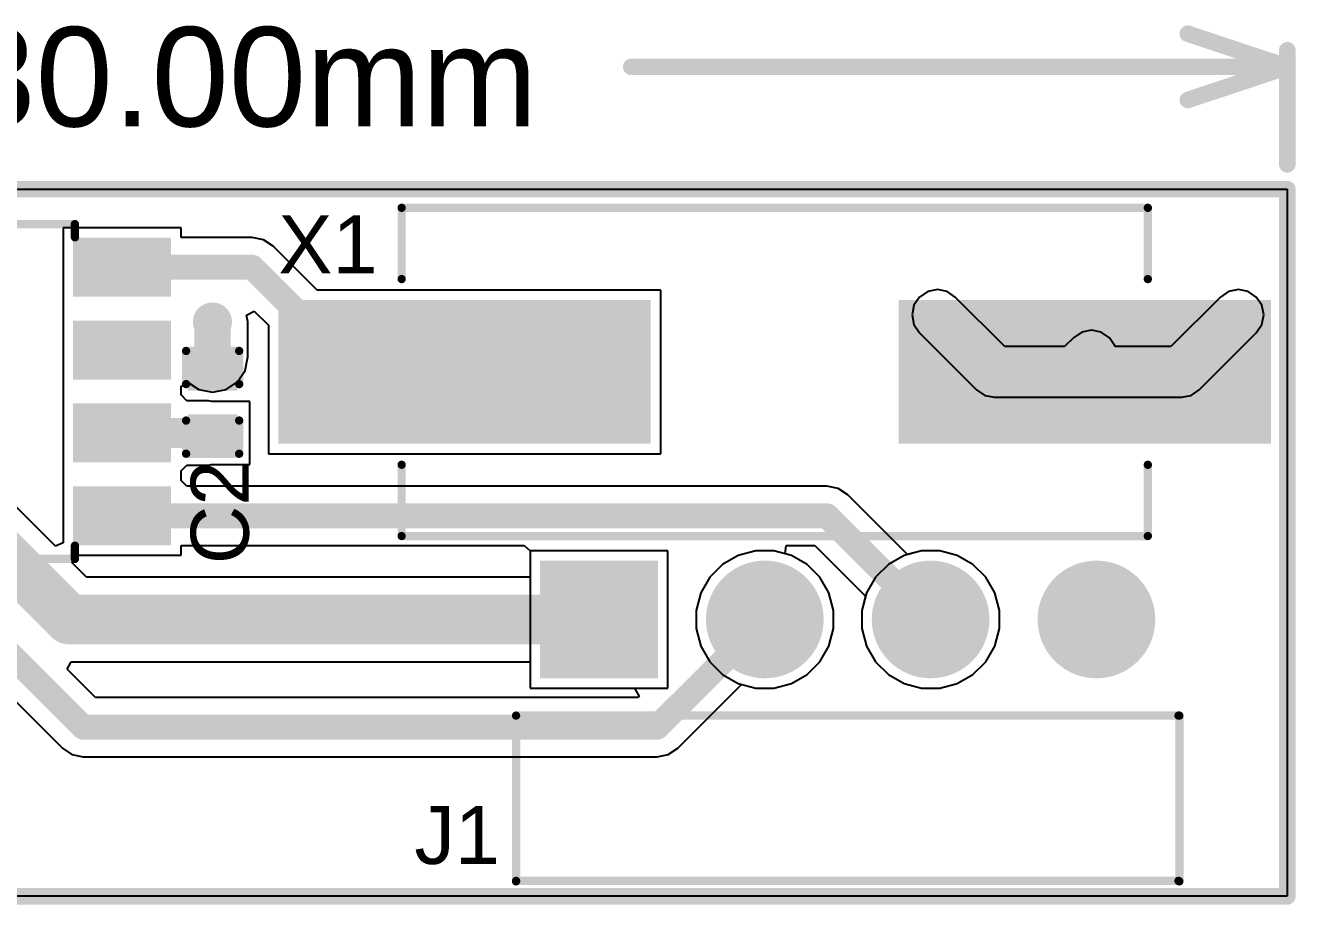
# Model space of a CAD drawing. Header units: millimetres. Extents: x -0.19 to 1.19, y -0.01 to 0.53.
# Drawn here: x 0.42 to 1.186, y -0.005 to 0.525 of the extents above; entities that cross this region are included whole.
import ezdxf

# ---------------------------------------------------------------- set-up
doc = ezdxf.new("R2010")
doc.units = ezdxf.units.MM
doc.header["$MEASUREMENT"] = 0
for name, color, linetype in [('BottomLayer', 5, 'Continuous'), ('BottomSolder', 6, 'Continuous'), ('Mechanical1', 6, 'Continuous'), ('Mechanical2', 216, 'Continuous'), ('MultiLayer', 9, 'Continuous'), ('PadHoleLayer', 156, 'Continuous'), ('TopLayer', 1, 'Continuous'), ('TopOverlay', 2, 'Continuous'), ('TopPaste', 8, 'Continuous'), ('TopSolder', 216, 'Continuous'), ('ViaHoleLayer', 16, 'Continuous')]:
    doc.layers.add(name, color=color, linetype=linetype)
doc.styles.add('Arial', font='', dxfattribs={"height": 0.2})
doc.styles.get('Arial').set_extended_font_data('Arial')

# ---------------------------------------------------------------- blocks, each defined once
blk = doc.blocks.new('HDR1X4__R_A_M_____2')
at = {"layer": 'BottomLayer'}
blk.add_hatch(color=5, dxfattribs=at).paths.add_polyline_path([(-0.03149605, 0.03149605), (0.03149605, 0.03149605), (0.03149605, -0.03149605), (-0.03149605, -0.03149605)])
h = blk.add_hatch(color=5, dxfattribs=at)
edge = h.paths.add_edge_path()
edge.add_arc((0.1, 0), 0.031496, 0, 360)
h = blk.add_hatch(color=5, dxfattribs=at)
edge = h.paths.add_edge_path()
edge.add_arc((0.2, 0), 0.031496, 0, 360)
h = blk.add_hatch(color=5, dxfattribs=at)
edge = h.paths.add_edge_path()
edge.add_arc((0.3, 0), 0.031496, 0, 360)
at = {"layer": 'BottomSolder'}
blk.add_hatch(color=6, dxfattribs=at).paths.add_polyline_path([(-0.03549605, 0.03549605), (0.03549605, 0.03549605), (0.03549605, -0.03549605), (-0.03549605, -0.03549605)])
h = blk.add_hatch(color=6, dxfattribs=at)
edge = h.paths.add_edge_path()
edge.add_arc((0.1, 0), 0.035496, 0, 360)
h = blk.add_hatch(color=6, dxfattribs=at)
edge = h.paths.add_edge_path()
edge.add_arc((0.2, 0), 0.035496, 0, 360)
h = blk.add_hatch(color=6, dxfattribs=at)
edge = h.paths.add_edge_path()
edge.add_arc((0.3, 0), 0.035496, 0, 360)
at = {"layer": 'MultiLayer'}
blk.add_hatch(color=9, dxfattribs=at).paths.add_polyline_path([(-0.03149605, 0.03149605), (0.03149605, 0.03149605), (0.03149605, -0.03149605), (-0.03149605, -0.03149605)])
h = blk.add_hatch(color=9, dxfattribs=at)
edge = h.paths.add_edge_path()
edge.add_arc((0.1, 0), 0.031496, 0, 360)
h = blk.add_hatch(color=9, dxfattribs=at)
edge = h.paths.add_edge_path()
edge.add_arc((0.2, 0), 0.031496, 0, 360)
h = blk.add_hatch(color=9, dxfattribs=at)
edge = h.paths.add_edge_path()
edge.add_arc((0.3, 0), 0.031496, 0, 360)
at = {"layer": 'PadHoleLayer'}
h = blk.add_hatch(color=156, dxfattribs=at)
edge = h.paths.add_edge_path()
edge.add_arc((0, 0), 0.0187008, 0, 360)
h = blk.add_hatch(color=156, dxfattribs=at)
edge = h.paths.add_edge_path()
edge.add_arc((0.1, 0), 0.0187008, 0, 360)
h = blk.add_hatch(color=156, dxfattribs=at)
edge = h.paths.add_edge_path()
edge.add_arc((0.2, 0), 0.0187008, 0, 360)
h = blk.add_hatch(color=156, dxfattribs=at)
edge = h.paths.add_edge_path()
edge.add_arc((0.3, 0), 0.0187008, 0, 360)
at = {"layer": 'TopLayer'}
blk.add_hatch(color=1, dxfattribs=at).paths.add_polyline_path([(-0.03149605, 0.03149605), (0.03149605, 0.03149605), (0.03149605, -0.03149605), (-0.03149605, -0.03149605)])
h = blk.add_hatch(color=1, dxfattribs=at)
edge = h.paths.add_edge_path()
edge.add_arc((0.1, 0), 0.031496, 0, 360)
h = blk.add_hatch(color=1, dxfattribs=at)
edge = h.paths.add_edge_path()
edge.add_arc((0.2, 0), 0.031496, 0, 360)
h = blk.add_hatch(color=1, dxfattribs=at)
edge = h.paths.add_edge_path()
edge.add_arc((0.3, 0), 0.031496, 0, 360)
at = {"layer": 'TopSolder'}
blk.add_hatch(color=216, dxfattribs=at).paths.add_polyline_path([(-0.03549605, 0.03549605), (0.03549605, 0.03549605), (0.03549605, -0.03549605), (-0.03549605, -0.03549605)])
h = blk.add_hatch(color=216, dxfattribs=at)
edge = h.paths.add_edge_path()
edge.add_arc((0.1, 0), 0.035496, 0, 360)
h = blk.add_hatch(color=216, dxfattribs=at)
edge = h.paths.add_edge_path()
edge.add_arc((0.2, 0), 0.035496, 0, 360)
h = blk.add_hatch(color=216, dxfattribs=at)
edge = h.paths.add_edge_path()
edge.add_arc((0.3, 0), 0.035496, 0, 360)
at = {"layer": 'TopOverlay', "const_width": 0.005}
for points in [[(-0.05, -0.058), (0.3494976, -0.058)], [(-0.05, -0.158), (-0.05, -0.058)], [(0.35, -0.158), (0.35, -0.058)], [(-0.05, -0.1577184), (0.3494976, -0.1577184)]]:
    blk.add_lwpolyline(points, dxfattribs=at)
at = {"layer": 'TopOverlay', "const_width": 0.0025}
for points in [[(-0.05125, -0.058, 1), (-0.04875, -0.058, 1)], [(-0.05125, -0.058, 1), (-0.04875, -0.058, 1)], [(0.3482476, -0.058, 1), (0.3507476, -0.058, 1)], [(0.34875, -0.058, 1), (0.35125, -0.058, 1)], [(-0.05125, -0.1577184, 1), (-0.04875, -0.1577184, 1)], [(-0.05125, -0.158, 1), (-0.04875, -0.158, 1)], [(0.3482476, -0.1577184, 1), (0.3507476, -0.1577184, 1)], [(0.34875, -0.158, 1), (0.35125, -0.158, 1)]]:
    blk.add_lwpolyline(points, format="xyb", close=True, dxfattribs=at)
blk = doc.blocks.new('HC_49S_SMD_4')
at = {"layer": 'TopLayer'}
for points in [[(-0.2952756, 0.0393701), (-0.0787402, 0.0393701), (-0.0787402, -0.0393701), (-0.2952756, -0.0393701)], [(0.0787402, 0.0393701), (0.2952756, 0.0393701), (0.2952756, -0.0393701), (0.0787402, -0.0393701)]]:
    blk.add_hatch(color=1, dxfattribs=at).paths.add_polyline_path(points)
at = {"layer": 'TopPaste'}
for points in [[(-0.2952756, 0.0393701), (-0.0787402, 0.0393701), (-0.0787402, -0.0393701), (-0.2952756, -0.0393701)], [(0.0787402, 0.0393701), (0.2952756, 0.0393701), (0.2952756, -0.0393701), (0.0787402, -0.0393701)]]:
    blk.add_hatch(color=8, dxfattribs=at).paths.add_polyline_path(points)
at = {"layer": 'TopSolder'}
for points in [[(-0.2992756, 0.0433701), (-0.0747402, 0.0433701), (-0.0747402, -0.0433701), (-0.2992756, -0.0433701)], [(0.0747402, 0.0433701), (0.2992756, 0.0433701), (0.2992756, -0.0433701), (0.0747402, -0.0433701)]]:
    blk.add_hatch(color=216, dxfattribs=at).paths.add_polyline_path(points)
at = {"layer": 'TopOverlay', "const_width": 0.005}
for points in [[(-0.225, 0.056), (-0.225, 0.099)], [(-0.225, 0.099), (0.225, 0.099)], [(0.225, 0.056), (0.225, 0.099)], [(-0.225, -0.099), (-0.225, -0.056)], [(0.225, -0.099), (0.225, -0.056)], [(-0.225, -0.099), (0.225, -0.099)]]:
    blk.add_lwpolyline(points, dxfattribs=at)
at = {"layer": 'TopOverlay', "const_width": 0.0025}
for points in [[(-0.22625, 0.099, 1), (-0.22375, 0.099, 1)], [(-0.22625, 0.099, 1), (-0.22375, 0.099, 1)], [(0.22375, 0.099, 1), (0.22625, 0.099, 1)], [(0.22375, 0.099, 1), (0.22625, 0.099, 1)], [(-0.22625, 0.056, 1), (-0.22375, 0.056, 1)], [(0.22375, 0.056, 1), (0.22625, 0.056, 1)], [(-0.22625, -0.056, 1), (-0.22375, -0.056, 1)], [(0.22375, -0.056, 1), (0.22625, -0.056, 1)], [(-0.22625, -0.099, 1), (-0.22375, -0.099, 1)], [(-0.22625, -0.099, 1), (-0.22375, -0.099, 1)], [(0.22375, -0.099, 1), (0.22625, -0.099, 1)], [(0.22375, -0.099, 1), (0.22625, -0.099, 1)]]:
    blk.add_lwpolyline(points, format="xyb", close=True, dxfattribs=at)
blk = doc.blocks.new('SOP_8_5')
at = {"layer": 'TopLayer'}
for points in [[(-0.13385825, 0.08877955), (-0.08267715, 0.08877955), (-0.08267715, 0.06122045), (-0.13385825, 0.06122045)], [(0.08267715, 0.08877955), (0.13385825, 0.08877955), (0.13385825, 0.06122045), (0.08267715, 0.06122045)], [(-0.13385825, 0.03877955), (-0.08267715, 0.03877955), (-0.08267715, 0.01122045), (-0.13385825, 0.01122045)], [(0.08267715, 0.03877955), (0.13385825, 0.03877955), (0.13385825, 0.01122045), (0.08267715, 0.01122045)], [(-0.13385825, -0.01122045), (-0.08267715, -0.01122045), (-0.08267715, -0.03877955), (-0.13385825, -0.03877955)], [(0.08267715, -0.01122045), (0.13385825, -0.01122045), (0.13385825, -0.03877955), (0.08267715, -0.03877955)], [(-0.13385825, -0.06122045), (-0.08267715, -0.06122045), (-0.08267715, -0.08877955), (-0.13385825, -0.08877955)], [(0.08267715, -0.06122045), (0.13385825, -0.06122045), (0.13385825, -0.08877955), (0.08267715, -0.08877955)]]:
    blk.add_hatch(color=1, dxfattribs=at).paths.add_polyline_path(points)
at = {"layer": 'TopOverlay'}
blk.add_hatch(color=2, dxfattribs=at).paths.add_polyline_path([(-0.078, 0.058), (-0.067, 0.058), (-0.067, 0.084), (-0.078, 0.084)])
at = {"layer": 'TopPaste'}
for points in [[(-0.13385825, 0.08877955), (-0.08267715, 0.08877955), (-0.08267715, 0.06122045), (-0.13385825, 0.06122045)], [(0.08267715, 0.08877955), (0.13385825, 0.08877955), (0.13385825, 0.06122045), (0.08267715, 0.06122045)], [(-0.13385825, 0.03877955), (-0.08267715, 0.03877955), (-0.08267715, 0.01122045), (-0.13385825, 0.01122045)], [(0.08267715, 0.03877955), (0.13385825, 0.03877955), (0.13385825, 0.01122045), (0.08267715, 0.01122045)], [(-0.13385825, -0.01122045), (-0.08267715, -0.01122045), (-0.08267715, -0.03877955), (-0.13385825, -0.03877955)], [(0.08267715, -0.01122045), (0.13385825, -0.01122045), (0.13385825, -0.03877955), (0.08267715, -0.03877955)], [(-0.13385825, -0.06122045), (-0.08267715, -0.06122045), (-0.08267715, -0.08877955), (-0.13385825, -0.08877955)], [(0.08267715, -0.06122045), (0.13385825, -0.06122045), (0.13385825, -0.08877955), (0.08267715, -0.08877955)]]:
    blk.add_hatch(color=8, dxfattribs=at).paths.add_polyline_path(points)
at = {"layer": 'TopSolder'}
for points in [[(-0.13785825, 0.09277955), (-0.07867715, 0.09277955), (-0.07867715, 0.05722045), (-0.13785825, 0.05722045)], [(0.07867715, 0.09277955), (0.13785825, 0.09277955), (0.13785825, 0.05722045), (0.07867715, 0.05722045)], [(-0.13785825, 0.04277955), (-0.07867715, 0.04277955), (-0.07867715, 0.00722045), (-0.13785825, 0.00722045)], [(0.07867715, 0.04277955), (0.13785825, 0.04277955), (0.13785825, 0.00722045), (0.07867715, 0.00722045)], [(-0.13785825, -0.00722045), (-0.07867715, -0.00722045), (-0.07867715, -0.04277955), (-0.13785825, -0.04277955)], [(0.07867715, -0.00722045), (0.13785825, -0.00722045), (0.13785825, -0.04277955), (0.07867715, -0.04277955)], [(-0.13785825, -0.05722045), (-0.07867715, -0.05722045), (-0.07867715, -0.09277955), (-0.13785825, -0.09277955)], [(0.07867715, -0.05722045), (0.13785825, -0.05722045), (0.13785825, -0.09277955), (0.07867715, -0.09277955)]]:
    blk.add_hatch(color=216, dxfattribs=at).paths.add_polyline_path(points)
at = {"layer": 'TopOverlay', "const_width": 0.005}
for points in [[(-0.0801417, 0.101), (0.0798583, 0.101)], [(-0.0801417, 0.093), (-0.0801417, 0.101)], [(0.0798583, 0.093), (0.0798583, 0.101)], [(-0.1451417, 0.08), (-0.1401417, 0.075)], [(-0.1451417, 0.07), (-0.1451417, 0.08)], [(-0.1451417, 0.07), (-0.1401417, 0.075)], [(-0.0801417, -0.101), (-0.0801417, -0.093)], [(0.0798583, -0.101), (0.0798583, -0.093)], [(-0.0801417, -0.101), (0.0798583, -0.101)]]:
    blk.add_lwpolyline(points, dxfattribs=at)
at = {"layer": 'TopOverlay', "const_width": 0.0025}
for points in [[(-0.0813917, 0.101, 1), (-0.0788917, 0.101, 1)], [(-0.0813917, 0.101, 1), (-0.0788917, 0.101, 1)], [(0.0786083, 0.101, 1), (0.0811083, 0.101, 1)], [(0.0786083, 0.101, 1), (0.0811083, 0.101, 1)], [(-0.0813917, 0.093, 1), (-0.0788917, 0.093, 1)], [(0.0786083, 0.093, 1), (0.0811083, 0.093, 1)], [(-0.1463917, 0.08, 1), (-0.1438917, 0.08, 1)], [(-0.1463917, 0.08, 1), (-0.1438917, 0.08, 1)], [(-0.1413917, 0.075, 1), (-0.1388917, 0.075, 1)], [(-0.1413917, 0.075, 1), (-0.1388917, 0.075, 1)], [(-0.1463917, 0.07, 1), (-0.1438917, 0.07, 1)], [(-0.1463917, 0.07, 1), (-0.1438917, 0.07, 1)], [(-0.0813917, -0.093, 1), (-0.0788917, -0.093, 1)], [(0.0786083, -0.093, 1), (0.0811083, -0.093, 1)], [(-0.0813917, -0.101, 1), (-0.0788917, -0.101, 1)], [(-0.0813917, -0.101, 1), (-0.0788917, -0.101, 1)], [(0.0786083, -0.101, 1), (0.0811083, -0.101, 1)], [(0.0786083, -0.101, 1), (0.0811083, -0.101, 1)]]:
    blk.add_lwpolyline(points, format="xyb", close=True, dxfattribs=at)
blk = doc.blocks.new('C___0402_9')
at = {"layer": 'TopLayer'}
for points in [[(-0.0275, -0.0125), (-0.0275, 0.0125), (-0.009499999999999998, 0.0125), (-0.009500000000000001, -0.0125)], [(0.009499999999999998, -0.0125), (0.009500000000000001, 0.0125), (0.0275, 0.0125), (0.0275, -0.0125)]]:
    blk.add_hatch(color=1, dxfattribs=at).paths.add_polyline_path(points)
at = {"layer": 'TopPaste'}
for points in [[(-0.0275, -0.0125), (-0.0275, 0.0125), (-0.009499999999999998, 0.0125), (-0.009500000000000001, -0.0125)], [(0.009499999999999998, -0.0125), (0.009500000000000001, 0.0125), (0.0275, 0.0125), (0.0275, -0.0125)]]:
    blk.add_hatch(color=8, dxfattribs=at).paths.add_polyline_path(points)
at = {"layer": 'TopSolder'}
for points in [[(-0.0298622, -0.0148622), (-0.0298622, 0.0148622), (-0.007137799999999999, 0.0148622), (-0.007137800000000001, -0.0148622)], [(0.007137799999999999, -0.0148622), (0.007137800000000001, 0.0148622), (0.0298622, 0.0148622), (0.0298622, -0.0148622)]]:
    blk.add_hatch(color=216, dxfattribs=at).paths.add_polyline_path(points)
at = {"layer": 'TopOverlay', "const_width": 0.005}
for points in [[(-0.031, 0.016), (-0.031, -0.016)], [(-0.031, 0.016), (-0.011, 0.016)], [(0.011, 0.016), (0.031, 0.016)], [(0.031, 0.016), (0.031, -0.016)], [(-0.031, -0.016), (-0.011, -0.016)], [(0.011, -0.016), (0.031, -0.016)]]:
    blk.add_lwpolyline(points, dxfattribs=at)
at = {"layer": 'TopOverlay', "const_width": 0.0025}
for points in [[(-0.03225, 0.016, 1), (-0.02975, 0.016, 1)], [(-0.03225, 0.016, 1), (-0.02975, 0.016, 1)], [(-0.01225, 0.016, 1), (-0.00975, 0.016, 1)], [(0.00975, 0.016, 1), (0.01225, 0.016, 1)], [(0.02975, 0.016, 1), (0.03225, 0.016, 1)], [(0.02975, 0.016, 1), (0.03225, 0.016, 1)], [(-0.03225, -0.016, 1), (-0.02975, -0.016, 1)], [(-0.03225, -0.016, 1), (-0.02975, -0.016, 1)], [(-0.01225, -0.016, 1), (-0.00975, -0.016, 1)], [(0.00975, -0.016, 1), (0.01225, -0.016, 1)], [(0.02975, -0.016, 1), (0.03225, -0.016, 1)], [(0.02975, -0.016, 1), (0.03225, -0.016, 1)]]:
    blk.add_lwpolyline(points, format="xyb", close=True, dxfattribs=at)

msp = doc.modelspace()

# ---------------------------------------------------------------- hatches: boundary and pattern name
at = {"layer": 'BottomLayer'}
h = msp.add_hatch(color=5, dxfattribs=at)
edge = h.paths.add_edge_path()
edge.add_arc((0.5328996, 0.3464745), 0.011811, 0, 360)
at = {"layer": 'TopLayer'}
h = msp.add_hatch(color=1, dxfattribs=at)
edge = h.paths.add_edge_path()
edge.add_arc((0.5328996, 0.3464745), 0.011811, 0, 360)
at = {"layer": 'ViaHoleLayer'}
h = msp.add_hatch(color=16, dxfattribs=at)
edge = h.paths.add_edge_path()
edge.add_arc((0.5328996, 0.3464745), 0.0059055, 0, 360)

# ---------------------------------------------------------------- linework, layer by layer
at = {"layer": 'BottomLayer'}
for p, q in [((0.2184943, 0.4265827), (1.1811024, 0.4265827)), ((1.1811024, 0.4265827), (1.1811024, 0)), ((0.807496, 0.2085118), (0.724504, 0.2085118)), ((0.724504, 0.2085118), (0.724504, 0.1255198)), ((0.807496, 0.1255198), (0.807496, 0.2085118)), ((0.8605369, 0.2085118), (0.8499831, 0.2056839)), ((0.8714631, 0.2085118), (0.8605369, 0.2085118)), ((0.8820169, 0.2056839), (0.8714631, 0.2085118)), ((0.9605369, 0.2085118), (0.9499831, 0.2056839)), ((0.9714631, 0.2085118), (0.9605369, 0.2085118)), ((0.9820169, 0.2056839), (0.9714631, 0.2085118)), ((0.8405208, 0.2002209), (0.8327949, 0.192495)), ((0.8499831, 0.2056839), (0.8405208, 0.2002209)), ((0.8914792, 0.2002209), (0.8820169, 0.2056839)), ((0.8992051, 0.192495), (0.8914792, 0.2002209)), ((0.9405208, 0.2002209), (0.9327949, 0.192495)), ((0.9499831, 0.2056839), (0.9405208, 0.2002209)), ((0.9914792, 0.2002209), (0.9820169, 0.2056839)), ((0.9992051, 0.192495), (0.9914792, 0.2002209)), ((0.8327949, 0.192495), (0.8273319, 0.1830327)), ((0.9046681, 0.1830327), (0.8992051, 0.192495)), ((0.9327949, 0.192495), (0.9273319, 0.1830327)), ((1.0046681, 0.1830327), (0.9992051, 0.192495)), ((0.8273319, 0.1830327), (0.824504, 0.1724789)), ((0.907496, 0.1724789), (0.9046681, 0.1830327)), ((0.9273319, 0.1830327), (0.924504, 0.1724789)), ((1.007496, 0.1724789), (1.0046681, 0.1830327)), ((0.824504, 0.1724789), (0.824504, 0.1615527)), ((0.907496, 0.1615527), (0.907496, 0.1724789)), ((0.924504, 0.1724789), (0.924504, 0.1615527)), ((1.007496, 0.1615527), (1.007496, 0.1724789)), ((0.824504, 0.1615527), (0.8273319, 0.1509989)), ((0.9046681, 0.1509989), (0.907496, 0.1615527)), ((0.924504, 0.1615527), (0.9273319, 0.1509989)), ((1.0046681, 0.1509989), (1.007496, 0.1615527)), ((0.8273319, 0.1509989), (0.8327949, 0.1415366)), ((0.8992051, 0.1415366), (0.9046681, 0.1509989)), ((0.9273319, 0.1509989), (0.9327949, 0.1415366)), ((0.9992051, 0.1415366), (1.0046681, 0.1509989)), ((0.8327949, 0.1415366), (0.8405208, 0.1338107)), ((0.8914792, 0.1338107), (0.8992051, 0.1415366)), ((0.9327949, 0.1415366), (0.9405208, 0.1338107)), ((0.9914792, 0.1338107), (0.9992051, 0.1415366)), ((0.8405208, 0.1338107), (0.8499831, 0.1283477)), ((0.8820169, 0.1283477), (0.8914792, 0.1338107)), ((0.9405208, 0.1338107), (0.9499831, 0.1283477)), ((0.9820169, 0.1283477), (0.9914792, 0.1338107)), ((0.724504, 0.1255198), (0.807496, 0.1255198)), ((0.8499831, 0.1283477), (0.8605369, 0.1255198)), ((0.8605369, 0.1255198), (0.8714631, 0.1255198)), ((0.8714631, 0.1255198), (0.8820169, 0.1283477)), ((0.9499831, 0.1283477), (0.9605369, 0.1255198)), ((0.9605369, 0.1255198), (0.9714631, 0.1255198)), ((0.9714631, 0.1255198), (0.9820169, 0.1283477)), ((1.1811024, 0), (0.2184943, 0))]:
    msp.add_line(p, q, dxfattribs=at)
at = {"layer": 'Mechanical1', "const_width": 0.01}
for points in [[(1.1211024, 0.5204016), (1.1811024, 0.5004016)], [(1.1811024, 0.4415827), (1.1811024, 0.5104016)], [(0.7854881, 0.5004016), (1.1811024, 0.5004016)], [(1.1211024, 0.4804016), (1.1811024, 0.5004016)]]:
    msp.add_lwpolyline(points, dxfattribs=at)
at = {"layer": 'Mechanical1', "const_width": 0.005}
for points in [[(1.1186024, 0.5204016, 1), (1.1236024, 0.5204016, 1)], [(1.1786024, 0.5104016, 1), (1.1836024, 0.5104016, 1)], [(0.7829881, 0.5004016, 1), (0.7879881, 0.5004016, 1)], [(1.1786024, 0.5004016, 1), (1.1836024, 0.5004016, 1)], [(1.1786024, 0.5004016, 1), (1.1836024, 0.5004016, 1)], [(1.1786024, 0.5004016, 1), (1.1836024, 0.5004016, 1)], [(1.1186024, 0.4804016, 1), (1.1236024, 0.4804016, 1)], [(1.1786024, 0.4415827, 1), (1.1836024, 0.4415827, 1)]]:
    msp.add_lwpolyline(points, format="xyb", close=True, dxfattribs=at)
at = {"layer": 'Mechanical2', "const_width": 0.01}
for points in [[(0, 0.4265827), (1.1811024, 0.4265827)], [(1.1811024, 0), (1.1811024, 0.4265827)], [(0, 0), (1.1811024, 0)]]:
    msp.add_lwpolyline(points, dxfattribs=at)
at = {"layer": 'Mechanical2', "const_width": 0.005}
for points in [[(1.1786024, 0.4265827, 1), (1.1836024, 0.4265827, 1)], [(1.1786024, 0.4265827, 1), (1.1836024, 0.4265827, 1)], [(1.1786024, 0, 1), (1.1836024, 0, 1)], [(1.1786024, 0, 1), (1.1836024, 0, 1)]]:
    msp.add_lwpolyline(points, format="xyb", close=True, dxfattribs=at)
at = {"layer": 'TopLayer'}
for p, q in [((0.2184943, 0.4265827), (1.1811024, 0.4265827)), ((1.1811024, 0.4265827), (1.1811024, 0)), ((0.5139369, 0.4033149), (0.4427559, 0.4033149)), ((0.4427559, 0.4033149), (0.4427559, 0.3557561)), ((0.5139369, 0.3973782), (0.5139369, 0.4033149)), ((0.5568894, 0.3973782), (0.5139369, 0.3973782)), ((0.5637176, 0.39602), (0.5568894, 0.3973782)), ((0.5695062, 0.3921522), (0.5637176, 0.39602)), ((0.5959418, 0.3657166), (0.5695062, 0.3921522)), ((0.8032436, 0.3657166), (0.5959418, 0.3657166)), ((0.8032436, 0.2669764), (0.8032436, 0.3657166)), ((0.959258, 0.361531), (0.9559427, 0.3565693)), ((0.9642197, 0.3648463), (0.959258, 0.361531)), ((0.9700724, 0.3660105), (0.9642197, 0.3648463)), ((0.9759251, 0.3648463), (0.9700724, 0.3660105)), ((0.9808868, 0.361531), (0.9759251, 0.3648463)), ((1.0107774, 0.3316404), (0.9808868, 0.361531)), ((1.1407605, 0.361531), (1.1108699, 0.3316404)), ((1.1457222, 0.3648463), (1.1407605, 0.361531)), ((1.1515749, 0.3660105), (1.1457222, 0.3648463)), ((1.1574277, 0.3648463), (1.1515749, 0.3660105)), ((1.1623893, 0.361531), (1.1574277, 0.3648463)), ((1.1657046, 0.3565694), (1.1623893, 0.361531)), ((0.4427559, 0.3557561), (0.4427557, 0.3557561)), ((0.4427557, 0.3557561), (0.4427557, 0.3533147)), ((0.4427557, 0.3533147), (0.4427559, 0.3533147)), ((0.4427559, 0.3533147), (0.4427559, 0.308315)), ((0.553483, 0.350637), (0.5580911, 0.3531001)), ((0.5580911, 0.3531001), (0.5667082, 0.344483)), ((0.9559427, 0.3565693), (0.9547785, 0.3507166)), ((1.1668688, 0.3507166), (1.1657046, 0.3565694)), ((0.554311, 0.3464745), (0.553483, 0.350637)), ((0.554311, 0.3255), (0.554311, 0.3464745)), ((0.9547785, 0.3507166), (0.9559427, 0.3448639)), ((0.9559427, 0.3448639), (0.959258, 0.3399022)), ((1.1623893, 0.3399022), (1.1657046, 0.3448639)), ((1.1657046, 0.3448639), (1.1668688, 0.3507166)), ((0.5667082, 0.344483), (0.5667082, 0.2669764)), ((0.959258, 0.3399022), (0.9936281, 0.3055321)), ((1.057139, 0.3403182), (1.0521773, 0.3370029)), ((1.0629917, 0.3414824), (1.057139, 0.3403182)), ((1.0688444, 0.3403182), (1.0629917, 0.3414824)), ((1.0738061, 0.3370029), (1.0688444, 0.3403182)), ((1.1280192, 0.3055321), (1.1623893, 0.3399022)), ((1.0468148, 0.3316404), (1.0107774, 0.3316404)), ((1.0521773, 0.3370029), (1.0468148, 0.3316404)), ((1.0771214, 0.3320412), (1.0738061, 0.3370029)), ((1.0772011, 0.3316404), (1.0771214, 0.3320412)), ((1.1108699, 0.3316404), (1.0772011, 0.3316404)), ((0.5526812, 0.3173062), (0.554311, 0.3255)), ((0.5480397, 0.3103599), (0.5526812, 0.3173062)), ((0.4427559, 0.308315), (0.4427558, 0.3057559)), ((0.5139369, 0.3077661), (0.5189369, 0.3095731)), ((0.513937, 0.3024432), (0.5139369, 0.3077661)), ((0.5189369, 0.3095731), (0.5247058, 0.3057184)), ((0.5410934, 0.3057184), (0.5480397, 0.3103599)), ((0.4427558, 0.3057559), (0.4427559, 0.3007558)), ((0.4427559, 0.3007558), (0.4427559, 0.258315)), ((0.5174725, 0.2989076), (0.513937, 0.3024432)), ((0.5305, 0.2989076), (0.5174725, 0.2989076)), ((0.5247058, 0.3057184), (0.5328996, 0.3040886)), ((0.5325492, 0.2985), (0.5305, 0.2989076)), ((0.5328996, 0.3040886), (0.5410934, 0.3057184)), ((0.9936281, 0.3055321), (0.9985898, 0.3022168)), ((0.9985898, 0.3022168), (1.0044425, 0.3010526)), ((1.0044425, 0.3010526), (1.1172048, 0.3010526)), ((1.1172048, 0.3010526), (1.1230575, 0.3022168)), ((1.1230575, 0.3022168), (1.1280192, 0.3055321)), ((0.4381365, 0.2113052), (0.3518823, 0.2975594)), ((0.5555, 0.2985), (0.5325492, 0.2985)), ((0.5555, 0.2605), (0.5555, 0.2985)), ((0.5305, 0.2601632), (0.5321932, 0.2605)), ((0.5321932, 0.2605), (0.5555, 0.2605)), ((0.5667082, 0.2669764), (0.8032436, 0.2669764)), ((0.4427559, 0.258315), (0.4427558, 0.2557559)), ((0.4427558, 0.2557559), (0.4427559, 0.2507558)), ((0.513937, 0.2566276), (0.5174725, 0.2601632)), ((0.513937, 0.2509138), (0.513937, 0.2566276)), ((0.5174725, 0.2601632), (0.5305, 0.2601632)), ((0.4427559, 0.2507558), (0.4427559, 0.2132187)), ((0.5174725, 0.2473782), (0.513937, 0.2509138)), ((0.9034804, 0.2473782), (0.5174725, 0.2473782)), ((0.9103086, 0.24602), (0.9034804, 0.2473782)), ((0.9160972, 0.2421522), (0.9103086, 0.24602)), ((0.9520197, 0.2062296), (0.9160972, 0.2421522)), ((0.3213774, 0.210389), (0.442383, 0.0893835)), ((0.4427559, 0.2132187), (0.4381365, 0.2113052)), ((0.5139369, 0.2057559), (0.5139369, 0.2116926)), ((0.5139369, 0.2116926), (0.7208215, 0.2116926)), ((0.7208215, 0.2116926), (0.724504, 0.2085117)), ((0.724504, 0.2085117), (0.724504, 0.1925056)), ((0.8782525, 0.2066926), (0.8789107, 0.2116926)), ((0.8789107, 0.2116926), (0.8960896, 0.2116926)), ((0.8960896, 0.2116926), (0.9267862, 0.1809961)), ((0.9605369, 0.2085118), (0.9520197, 0.2062296)), ((0.9714631, 0.2085118), (0.9605369, 0.2085118)), ((0.9820169, 0.2056839), (0.9714631, 0.2085118)), ((0.4483052, 0.2011365), (0.4502187, 0.2057559)), ((0.4569361, 0.1925056), (0.4483052, 0.2011365)), ((0.4502187, 0.2057559), (0.5139369, 0.2057559)), ((0.8820169, 0.2056839), (0.8782525, 0.2066926)), ((0.8914792, 0.2002209), (0.8820169, 0.2056839)), ((0.8992051, 0.192495), (0.8914792, 0.2002209)), ((0.9914792, 0.2002209), (0.9820169, 0.2056839)), ((0.9992051, 0.192495), (0.9914792, 0.2002209)), ((0.724504, 0.1925056), (0.4569361, 0.1925056)), ((0.9046681, 0.1830327), (0.8992051, 0.192495)), ((1.0046681, 0.1830327), (0.9992051, 0.192495)), ((0.907496, 0.1724789), (0.9046681, 0.1830327)), ((0.9267862, 0.1809961), (0.924504, 0.1724789)), ((1.007496, 0.1724789), (1.0046681, 0.1830327)), ((0.907496, 0.1615527), (0.907496, 0.1724789)), ((0.924504, 0.1724789), (0.924504, 0.1615527)), ((1.007496, 0.1615527), (1.007496, 0.1724789)), ((0.9046681, 0.1509989), (0.907496, 0.1615527)), ((0.924504, 0.1615527), (0.9273319, 0.1509989)), ((1.0046681, 0.1509989), (1.007496, 0.1615527)), ((0.8992051, 0.1415366), (0.9046681, 0.1509989)), ((0.9273319, 0.1509989), (0.9327949, 0.1415366)), ((0.9992051, 0.1415366), (1.0046681, 0.1509989)), ((0.4452335, 0.137), (0.4477786, 0.141526)), ((0.4477786, 0.141526), (0.724504, 0.141526)), ((0.724504, 0.141526), (0.724504, 0.1255198)), ((0.8914792, 0.1338107), (0.8992051, 0.1415366)), ((0.9327949, 0.1415366), (0.9405208, 0.1338107)), ((0.9914792, 0.1338107), (0.9992051, 0.1415366)), ((0.4623907, 0.1198428), (0.4452335, 0.137)), ((0.8820169, 0.1283477), (0.8914792, 0.1338107)), ((0.9405208, 0.1338107), (0.9499831, 0.1283477)), ((0.9820169, 0.1283477), (0.9914792, 0.1338107)), ((0.724504, 0.1255198), (0.7874568, 0.1255198)), ((0.7874568, 0.1255198), (0.7901293, 0.1205198)), ((0.813601, 0.0893832), (0.8520197, 0.127802)), ((0.8520197, 0.127802), (0.8605369, 0.1255198)), ((0.8605369, 0.1255198), (0.8714631, 0.1255198)), ((0.8714631, 0.1255198), (0.8820169, 0.1283477)), ((0.9499831, 0.1283477), (0.9605369, 0.1255198)), ((0.9605369, 0.1255198), (0.9714631, 0.1255198)), ((0.9714631, 0.1255198), (0.9820169, 0.1283477)), ((0.789677, 0.1198428), (0.4623907, 0.1198428)), ((0.7901293, 0.1205198), (0.789677, 0.1198428)), ((0.442383, 0.0893835), (0.4423832, 0.0893832)), ((0.4423832, 0.0893832), (0.4481719, 0.0855154)), ((0.4481719, 0.0855154), (0.455, 0.0841572)), ((0.8009842, 0.0841572), (0.8078124, 0.0855154)), ((0.8078124, 0.0855154), (0.813601, 0.0893832)), ((0.455, 0.0841572), (0.8009842, 0.0841572)), ((1.1811024, 0), (0.2184943, 0))]:
    msp.add_line(p, q, dxfattribs=at)
for points, const_width in [([(0.4783464, 0.3795354), (0.5568894, 0.3795354)], 0.015), ([(0.5568894, 0.3795354), (0.6200783, 0.3163465)], 0.015), ([(0.5328996, 0.3255), (0.5328996, 0.3464745)], 0.022), ([(0.9700724, 0.3507166), (1.0044425, 0.3163465)], 0.01), ([(1.1172048, 0.3163465), (1.1515749, 0.3507166)], 0.01), ([(1.0531497, 0.3163465), (1.0629917, 0.3261885)], 0.01), ([(0.6200783, 0.3163465), (0.6889759, 0.3163465)], 0.015), ([(1.0044425, 0.3163465), (1.0531497, 0.3163465)], 0.01), ([(1.0531497, 0.3163465), (1.1172048, 0.3163465)], 0.01), ([(0.3338583, 0.2795354), (0.4463779, 0.1670158)], 0.03), ([(0.4783464, 0.2795354), (0.5305, 0.2795354)], 0.018), ([(0.333994, 0.223006), (0.455, 0.102)], 0.015), ([(0.4783464, 0.2295354), (0.9034804, 0.2295354)], 0.015), ([(0.9034804, 0.2295354), (0.966, 0.1670158)], 0.015), ([(0.4463779, 0.1670158), (0.766, 0.1670158)], 0.03), ([(0.8009842, 0.102), (0.866, 0.1670158)], 0.015), ([(0.455, 0.102), (0.8009842, 0.102)], 0.015)]:
    msp.add_lwpolyline(points, dxfattribs=dict(at, const_width=const_width))
for points, const_width in [([(0.4745964, 0.3795354, 1), (0.4820964, 0.3795354, 1)], 0.0075), ([(0.5531394, 0.3795354, 1), (0.5606394, 0.3795354, 1)], 0.0075), ([(0.5531394, 0.3795354, 1), (0.5606394, 0.3795354, 1)], 0.0075), ([(0.5273996, 0.3464745, 1), (0.5383996, 0.3464745, 1)], 0.011), ([(0.9675724, 0.3507166, 1), (0.9725724, 0.3507166, 1)], 0.005), ([(1.1490749, 0.3507166, 1), (1.1540749, 0.3507166, 1)], 0.005), ([(0.5273996, 0.3255, 1), (0.5383996, 0.3255, 1)], 0.011), ([(1.0604917, 0.3261885, 1), (1.0654917, 0.3261885, 1)], 0.005), ([(0.6163283, 0.3163465, 1), (0.6238283, 0.3163465, 1)], 0.0075), ([(0.6163283, 0.3163465, 1), (0.6238283, 0.3163465, 1)], 0.0075), ([(0.6852259, 0.3163465, 1), (0.6927259, 0.3163465, 1)], 0.0075), ([(1.0019425, 0.3163465, 1), (1.0069425, 0.3163465, 1)], 0.005), ([(1.0019425, 0.3163465, 1), (1.0069425, 0.3163465, 1)], 0.005), ([(1.0506497, 0.3163465, 1), (1.0556497, 0.3163465, 1)], 0.005), ([(1.0506497, 0.3163465, 1), (1.0556497, 0.3163465, 1)], 0.005), ([(1.0506497, 0.3163465, 1), (1.0556497, 0.3163465, 1)], 0.005), ([(1.1147048, 0.3163465, 1), (1.1197048, 0.3163465, 1)], 0.005), ([(1.1147048, 0.3163465, 1), (1.1197048, 0.3163465, 1)], 0.005), ([(0.4738464, 0.2795354, 1), (0.4828464, 0.2795354, 1)], 0.009), ([(0.526, 0.2795354, 1), (0.535, 0.2795354, 1)], 0.009), ([(0.4745964, 0.2295354, 1), (0.4820964, 0.2295354, 1)], 0.0075), ([(0.8997304, 0.2295354, 1), (0.9072304, 0.2295354, 1)], 0.0075), ([(0.8997304, 0.2295354, 1), (0.9072304, 0.2295354, 1)], 0.0075), ([(0.4388779, 0.1670158, 1), (0.4538779, 0.1670158, 1)], 0.015), ([(0.4388779, 0.1670158, 1), (0.4538779, 0.1670158, 1)], 0.015), ([(0.7585, 0.1670158, 1), (0.7735, 0.1670158, 1)], 0.015), ([(0.86225, 0.1670158, 1), (0.86975, 0.1670158, 1)], 0.0075), ([(0.96225, 0.1670158, 1), (0.96975, 0.1670158, 1)], 0.0075), ([(0.45125, 0.102, 1), (0.45875, 0.102, 1)], 0.0075), ([(0.45125, 0.102, 1), (0.45875, 0.102, 1)], 0.0075), ([(0.7972342, 0.102, 1), (0.8047342, 0.102, 1)], 0.0075), ([(0.7972342, 0.102, 1), (0.8047342, 0.102, 1)], 0.0075)]:
    msp.add_lwpolyline(points, format="xyb", close=True, dxfattribs=dict(at, const_width=const_width))

# ---------------------------------------------------------------- block references
for name, p in [('HC_49S_SMD_4', (0.8719838, 0.3163465)), ('SOP_8_5', (0.3700787, 0.3045354)), ('HDR1X4__R_A_M_____2', (0.766, 0.1670158))]:
    msp.add_blockref(name, p)
at = {"rotation": 90}
msp.add_blockref('C___0402_9', (0.533, 0.298), dxfattribs=at)

# ---------------------------------------------------------------- texts
at = {"layer": 'Mechanical1', "style": 'Arial'}
msp.add_text('30.00mm', height=0.06, dxfattribs=at).set_placement((0.3796142, 0.4644113))
at = {"layer": 'TopOverlay', "style": 'Arial'}
for s, p in [('X1', (0.572616, 0.3758207)), ('J1', (0.6546742, 0.0195057))]:
    msp.add_text(s, height=0.035, dxfattribs=at).set_placement(p)
msp.add_text('C2', height=0.035, rotation=90, dxfattribs=at).set_placement((0.5547794, 0.2003782))

doc.saveas('drawing.dxf')
